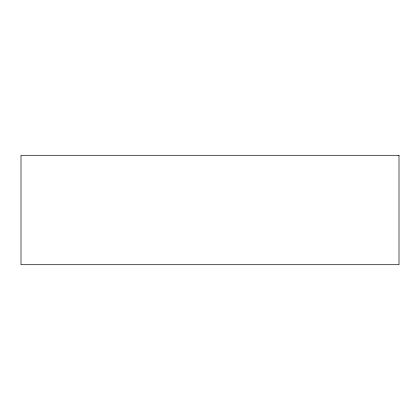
<?xml version="1.0" encoding="UTF-8"?>
<svg xmlns="http://www.w3.org/2000/svg" width="420" height="420" viewBox="0 0 420 420"><rect width="100%" height="100%" fill="white"/><g stroke="black" fill="none" stroke-linecap="round" stroke-linejoin="round"><path stroke-width="0.63" d="M399 155.29L21 155.29L21 264.71L399 264.71L399 155.29"/></g></svg>
